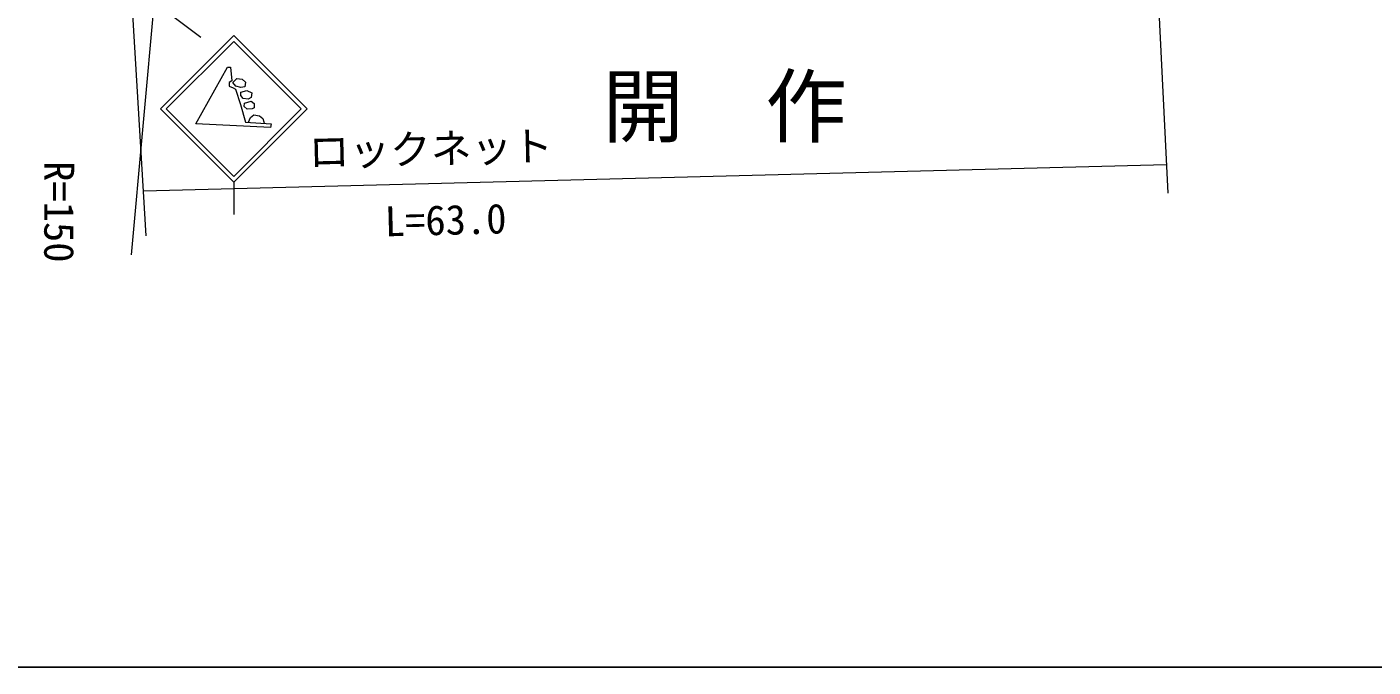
# Model space of a CAD drawing. Units: millimetres, scale not verified. Extents: x 40000 to 680000, y 20000 to 380000.
# Drawn here: x 272530 to 355226, y 205000 to 244336 of the extents above; entities that cross this region are included whole.
import ezdxf
from ezdxf.enums import TextEntityAlignment as Align

# ---------------------------------------------------------------- set-up
doc = ezdxf.new("R2010")
doc.units = ezdxf.units.MM
doc.header["$LTSCALE"] = 1000
doc.layers.add('M-BMK-HTXT', color=7, linetype='Continuous')
for name, color, linetype, lineweight in [('M-STR-HTXT', 7, 'Continuous', 13), ('M-STR-STRC', 7, 'Continuous', 13), ('M-TTL-BAND', 7, 'Continuous', 25)]:
    doc.layers.add(name, color=color, linetype=linetype, lineweight=lineweight)
doc.styles.add('ＭＳ ゴシック', font='')
doc.styles.get('ＭＳ ゴシック').set_extended_font_data('MS Gothic')

msp = doc.modelspace()

# ---------------------------------------------------------------- linework, layer by layer
at = {"layer": 'M-STR-HTXT'}
for p, q in [((341075, 264930), (342617, 234114)), ((281703, 260809), (278925, 230338)), ((279851, 231505), (278203, 259349)), ((342530, 235854), (279688, 234253))]:
    msp.add_line(p, q, dxfattribs=at)
at = {"layer": 'M-STR-STRC'}
for p, q in [((262681, 259225), (283215, 243699)), ((280738, 239302), (285238, 243802)), ((281091, 239302), (285238, 243449)), ((289738, 239302), (285238, 243802)), ((289384, 239302), (285238, 243449)), ((280738, 239302), (285238, 234802)), ((281091, 239302), (285238, 235155)), ((285238, 235155), (289384, 239302)), ((285238, 234802), (289738, 239302)), ((285238, 234802), (285238, 232802))]:
    msp.add_line(p, q, dxfattribs=at)
for points in [[(282906, 238375), (284842, 241855), (285033, 241864), (285126, 241025), (284950, 240930), (284961, 240698), (285194, 240598), (285338, 240504), (285651, 239566), (285951, 238488), (287531, 238377), (287499, 238155)], [(285354, 240698), (285188, 240923), (285426, 241167), (285749, 241128), (285954, 240933), (285912, 240656), (285664, 240607)], [(285674, 240336), (286045, 240428), (286342, 240294), (286309, 240004), (286127, 239890), (285804, 239939), (285677, 240121)], [(285895, 239655), (286296, 239776), (286492, 239632), (286495, 239372), (286361, 239297), (286062, 239280), (285866, 239456)]]:
    msp.add_lwpolyline(points, close=True, dxfattribs=at)
msp.add_lwpolyline([(286142, 238474), (286264, 238766), (286470, 238929), (286822, 238883), (287027, 238701), (287086, 238499), (287108, 238406)], dxfattribs=at)
at = {"layer": 'M-TTL-BAND'}
msp.add_line((40000, 205000), (579000, 205000), dxfattribs=at)

# ---------------------------------------------------------------- texts
at = {"layer": 'M-BMK-HTXT', "style": 'ＭＳ ゴシック'}
msp.add_text('開\u3000作', height=3666, dxfattribs=at).set_placement((315388, 239458), align=Align.MIDDLE_CENTER)
at = {"layer": 'M-STR-HTXT', "style": 'ＭＳ ゴシック'}
for s, p in [('ロックネット', (289877, 235193)), ('L=63.0', (294547, 230915))]:
    msp.add_text(s, height=1833, rotation=1.46, dxfattribs=at).set_placement(p, align=Align.BOTTOM_LEFT)
msp.add_text('R=150', height=1833, rotation=269.87, dxfattribs=at).set_placement((274516, 232974), align=Align.MIDDLE_CENTER)

doc.saveas('drawing.dxf')
